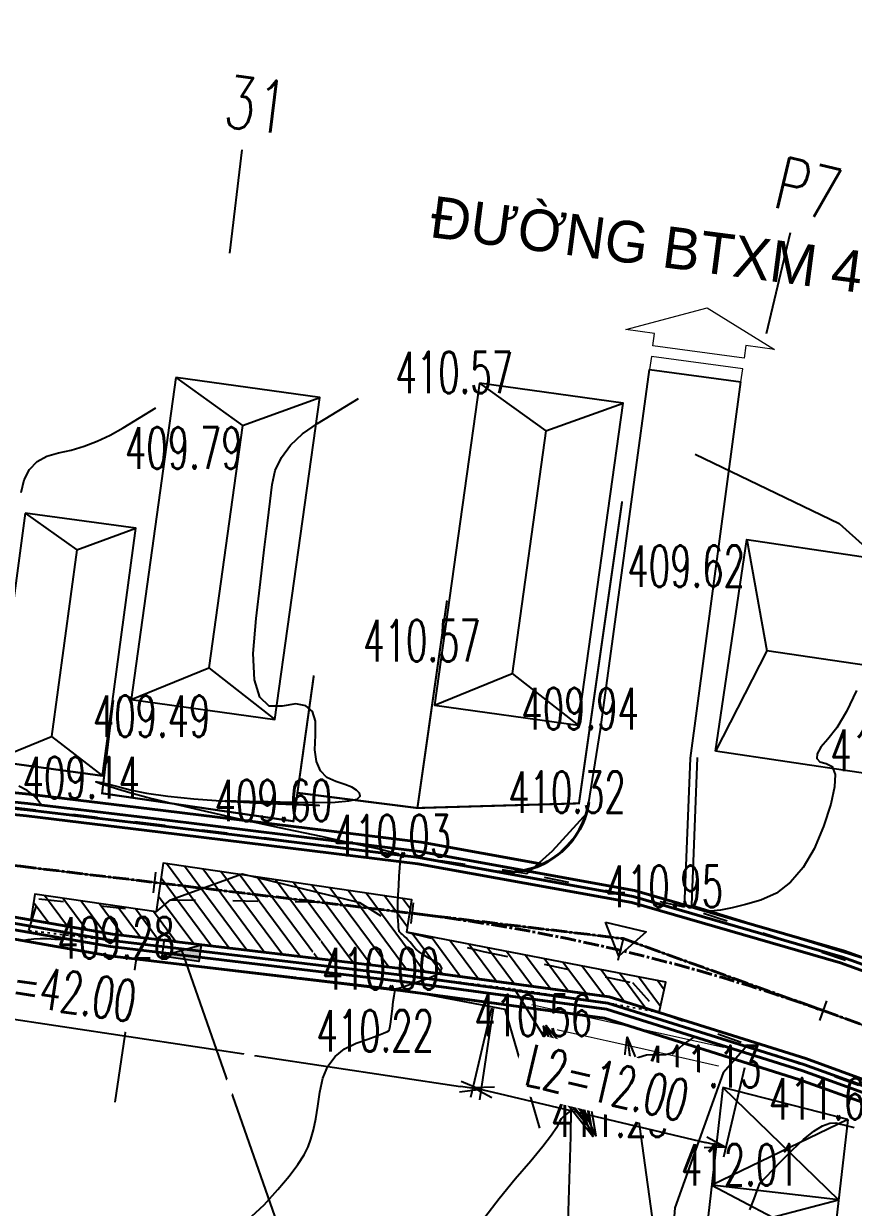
# Model space of a CAD drawing. Header units: centimetres. Extents: x 556321 to 560034, y 1839250 to 1840516.
# Drawn here: x 556775.2 to 556815.1, y 1839318.2 to 1839375.2 of the extents above; entities that cross this region are included whole.
import ezdxf

# ---------------------------------------------------------------- set-up
doc = ezdxf.new("R2010")
doc.units = ezdxf.units.CM
doc.header["$MEASUREMENT"] = 0
doc.set_wipeout_variables(frame=1)
for name, pattern in [('ACAD_ISO03W100', [30, 12, -18]), ('ACAD_ISO04W100', [30, 24, -3, 0, -3]), ('CENTER2', [1.125, 0.75, -0.125, 0.125, -0.125])]:
    doc.linetypes.add(name, pattern=pattern)
for name, color, linetype in [('4', 21, 'Continuous'), ('bo via', 23, 'Continuous'), ('bovia', 1, 'Continuous'), ('CAO DO AN', 6, 'Continuous'), ('cao do Hien Trang', 6, 'Continuous'), ('cao do3', 2, 'Continuous'), ('DIA CHAT', 8, 'Continuous'), ('Duong nhua Cu', 33, 'Continuous'), ('H1_DongMuc', 3, 'Continuous'), ('H1_DongMuc_Con', 3, 'Continuous'), ('pha1', 4, 'Continuous'), ('RANH', 30, 'Continuous'), ('sh(bs)', 31, 'Continuous'), ('SH1', 4, 'Continuous'), ('T', 20, 'Continuous'), ('thoat nuoc', 50, 'Continuous'), ('ThongSoTuyen_TuyenPDP', 7, 'Continuous'), ('TUYEN', 7, 'Continuous')]:
    doc.layers.add(name, color=color, linetype=linetype)
doc.layers.add('Mep duong', color=241, linetype='Continuous', lineweight=50)
doc.styles.add('2D', font='vnsimple.shx', dxfattribs={"width": 0.6})
doc.styles.add('Khung ten', font='VHAVANB_3.TTF')
doc.styles.get("Standard").update_dxf_attribs({"font": 'Vnsimple.shx', "width": 0.7, "height": 2})
doc.linetypes.add('Diagioixacxd', pattern='A,3,[6,HLinetype.shx,S=0.0212,R=0,X=-3,Y=0],-0.9,0.2,-0.9', length=5)
doc.linetypes.add('FENCELINE2', pattern='A,0.25,-0.1,[132,ltypeshp.shx,S=0.1,R=0,X=-0.1,Y=0],-0.1,1', length=1.45)
doc.dimstyles.new('D1000', dxfattribs={"dimtxt": 2, "dimasz": 1, "dimexe": 0.5, "dimexo": 1, "dimgap": 0.7, "dimtad": 1, "dimzin": 0, "dimdsep": 46, "dimtxsty": '2D', "dimblk": 'OPEN30', "dimcen": 0, "dimdle": 0.7, "dimclrd": 7, "dimclre": 7, "dimclrt": 3, "dimadec": 0, "dimazin": 2, "dimtfac": 0.3478260869565218, "dimtix": 1, "dimtofl": 0, "dimtmove": 0, "dimatfit": 3, "dimldrblk": 'OPEN30', "dimfxl": 0, "dimtolj": 1, "dimtzin": 0, "dimarcsym": 0})
doc.dimstyles.new('D1000 bv', dxfattribs={"dimtxt": 2, "dimasz": 1, "dimexe": 0.5, "dimexo": 1, "dimgap": 0.7, "dimtad": 1, "dimzin": 0, "dimdsep": 46, "dimtxsty": '2D', "dimblk": 'OPEN30', "dimcen": 0, "dimdle": 0.7, "dimclrd": 7, "dimclre": 7, "dimclrt": 3, "dimadec": 0, "dimazin": 2, "dimtfac": 0.3478260869565218, "dimtix": 1, "dimtofl": 0, "dimtmove": 0, "dimatfit": 3, "dimldrblk": 'OPEN30', "dimfxl": 0, "dimtolj": 1, "dimtzin": 0, "dimarcsym": 0})
doc.dimstyles.new('D1000 bv2', dxfattribs={"dimtxt": 2, "dimasz": 1, "dimexe": 0.5, "dimexo": 1, "dimgap": 0.7, "dimtad": 1, "dimzin": 0, "dimdsep": 46, "dimtxsty": '2D', "dimblk": 'OPEN30', "dimcen": 0, "dimdle": 0.7, "dimclrd": 7, "dimclre": 7, "dimclrt": 3, "dimadec": 0, "dimazin": 2, "dimtfac": 0.3478260869565218, "dimtix": 1, "dimtofl": 0, "dimtmove": 0, "dimatfit": 3, "dimldrblk": 'OPEN30', "dimfxl": 0, "dimtolj": 1, "dimtzin": 0, "dimarcsym": 0})
doc.dimstyles.get("Standard").update_dxf_attribs({"dimtxt": 0.18, "dimasz": 0.18, "dimexe": 0.18, "dimexo": 0.0625, "dimgap": 0.09, "dimtad": 0, "dimtih": 1, "dimtoh": 1, "dimdec": 4, "dimzin": 0, "dimdsep": 46, "dimtxsty": 'Standard', "dimcen": 0.09, "dimadec": 0, "dimazin": 0, "dimtfac": 1, "dimtdec": 4, "dimtofl": 0, "dimtmove": 0, "dimatfit": 3, "dimfxl": 0, "dimtolj": 1, "dimtzin": 0, "dimarcsym": 0})

# ---------------------------------------------------------------- blocks, each defined once
blk = doc.blocks.new('A$C4A36565F')
at = {"layer": 'SH1'}
blk.add_lwpolyline([(0, 0), (5.93522299057804, -11.56603337591514), (11.09838694659993, -8.91650536400266), (5.16316395602189, 2.64952801191248)], close=True, dxfattribs=at)
at = {"layer": 'SH1', "color": 8}
for points in [[(0, 0), (3.281057433690876, -0.0383113962598145), (5.16316395602189, 2.64952801191248)], [(3.281057433690876, -0.0383113962598145), (7.75089463905897, -8.748731608502567)], [(5.93522299057804, -11.56603337591514), (7.75089463905897, -8.748731608502567), (11.09838694659993, -8.91650536400266)]]:
    blk.add_lwpolyline(points, dxfattribs=at)
at = {"layer": 'SH1'}
blk.add_lwpolyline([(5.93522299057804, -11.56603337591514), (11.09838694659993, -8.91650536400266)], dxfattribs=at)
blk = doc.blocks.new('A$C2A113424')
at = {"layer": 'Mep duong', "linetype": 'Continuous', "lineweight": 20, "extrusion": (-0.004496282055146948, 0.001719061481453282, 0.999988414070535)}
blk.add_lwpolyline([(4.322536986824867, 6.79247280023508), (4.830761154897329, 6.598165935739423), (3.402301987192789, 2.861923919200379), (2.89407781927676, 3.056230783792444), (2.44399803933625, 1.879013385726145), (2.335873058389854, 5.535508036274276), (4.772616766727176, 7.969690198559676), (4.322536986810312, 6.79247280047155)], dxfattribs=at)
blk.add_lwpolyline([(5.273641723522699, 6.428841570338148), (3.845182555903653, 2.692599553731802), (4.372020599101048, 2.491176137052379), (5.800479766678257, 6.227418153647811)], close=True, dxfattribs=at)
blk = doc.blocks.new('_Open30')
at = {"color": 0, "linetype": 'ByBlock', "lineweight": -2}
for p, q in [((-1, 0.26794919), (0, 0)), ((0, 0), (-1, -0.26794919)), ((0, 0), (-1, 0))]:
    blk.add_line(p, q, dxfattribs=at)
blk = doc.blocks.new('*D89')
at = {"layer": 'bo via', "color": 7, "lineweight": -2, "transparency": 16777216}
for p, q in [((556756.2706699233, 1839334.032257728), (556755.6069975886, 1839329.629553979)), ((556756.6703550335, 1839329.974910236), (556796.2282177603, 1839324.011879198)), ((556797.8061895678, 1839327.771110745), (556797.1425172332, 1839323.368406996))]:
    blk.add_line(p, q, dxfattribs=at)
at = {"layer": 'Defpoints', "color": 0, "lineweight": -2, "transparency": 16777216}
for p in [(556756.4197278952, 1839335.021086186, 427.4431), (556797.9552475397, 1839328.759939204, 427.4431), (556797.2170462192, 1839323.862821226)]:
    blk.add_point(p, dxfattribs=at)
at = {"layer": 'bo via', "color": 7, "lineweight": -2, "transparency": 16777216}
for p, rotation in [((556755.6815265745, 1839330.123968208), 171.4276613894785), ((556797.2170462192, 1839323.862821226), 351.4276613894785)]:
    blk.add_blockref('_Open30', p, dxfattribs=dict(at, rotation=rotation))
at = {"layer": 'bo via', "color": 3, "transparency": 16777216, "insert": (556776.7026849492, 1839328.674403097), "char_height": 2, "attachment_point": 5, "rotation": 351.42766138947854, "style": '2D', "bg_fill": 3, "box_fill_scale": 1.25, "bg_fill_color": 256, "bg_fill_true_color": 13158600, "bg_fill_transparency": 0}
blk.add_mtext('\\A1;L1=42.00', dxfattribs=at)
blk = doc.blocks.new('*D90')
at = {"layer": 'bo via', "color": 7, "lineweight": -2, "transparency": 16777216}
for p, q in [((556797.7259335195, 1839327.786586709), (556796.7109826927, 1839323.478498964)), ((556809.8966340206, 1839324.919267548), (556808.8816831938, 1839320.611179803)), ((556797.7989921982, 1839323.735861192), (556808.0229877086, 1839321.327170071))]:
    blk.add_line(p, q, dxfattribs=at)
at = {"layer": 'Defpoints', "color": 0, "lineweight": -2, "transparency": 16777216}
for p in [(556797.9552475397, 1839328.759939204, 427.4431), (556810.1259480407, 1839325.892620043, 427.4431), (556808.9963402039, 1839321.097856051)]:
    blk.add_point(p, dxfattribs=at)
at = {"layer": 'bo via', "color": 7, "lineweight": -2, "transparency": 16777216}
for p, rotation in [((556796.8256397028, 1839323.965175212), 166.7433113785322), ((556808.9963402039, 1839321.097856051), 346.7433113785322)]:
    blk.add_blockref('_Open30', p, dxfattribs=dict(at, rotation=rotation))
at = {"layer": 'bo via', "color": 3, "transparency": 16777216, "insert": (556803.3008237876, 1839324.186214874), "char_height": 2, "attachment_point": 5, "rotation": 346.74331137853216, "style": '2D', "bg_fill": 3, "box_fill_scale": 1.25, "bg_fill_color": 256, "bg_fill_true_color": 13158600, "bg_fill_transparency": 0}
blk.add_mtext('\\A1;L2=12.00', dxfattribs=at)
blk = doc.blocks.new('*D102')
at = {"layer": 'Defpoints', "color": 0, "lineweight": -2, "transparency": 16777216}
for p in [(556775.7419109591, 1839333.269881873, 408.942), (556775.5600057243, 1839332.030703882, 408.942)]:
    blk.add_point(p, dxfattribs=at)
at = {"layer": 'pha1', "color": 7, "lineweight": -2, "transparency": 16777216}
for p, q in [((556771.969574563, 1839334.834359275), (556772.1148131276, 1839335.823755939)), ((556774.7525142948, 1839333.415120437), (556771.3296376662, 1839333.917581893)), ((556774.5706090599, 1839332.175942446), (556771.1477324314, 1839332.678403901)), ((556771.4971921991, 1839331.616387955), (556771.3519536346, 1839330.626991291))]:
    blk.add_line(p, q, dxfattribs=at)
for p, rotation in [((556771.8243359985, 1839333.844962611), 261.6489058290098), ((556771.6424307637, 1839332.605784619), 81.64890582900983)]:
    blk.add_blockref('_Open30', p, dxfattribs=dict(at, rotation=rotation))
at = {"layer": 'pha1', "color": 3, "transparency": 16777216, "insert": (556770.0514090516, 1839333.472279174), "char_height": 2, "attachment_point": 5, "rotation": 81.64890582900983, "style": '2D', "bg_fill": 3, "box_fill_scale": 1.25, "bg_fill_color": 256, "bg_fill_true_color": 13158600, "bg_fill_transparency": 0}
blk.add_mtext('\\A1;1.25', dxfattribs=at)
at = {"layer": 'Defpoints', "color": 0, "lineweight": -2, "transparency": 16777216}
blk.add_point((556771.8243359985, 1839333.844962611), dxfattribs=at)
blk = doc.blocks.new('A$C60531E53')
at = {"layer": '4'}
blk.add_hatch(color=256, dxfattribs=at).paths.add_polyline_path([(-0.2401799543149536, 0, 1), (0.2401799543149536, 0, 1)])
blk.add_circle((0, 0), 0.2401799543149536, dxfattribs=at)
for points in [[(-2.897110797605819, 0), (1.220780834732068, 0)], [(-2.191728709441122, 0), (1.926162922896765, 0)], [(2.173985659223035, 0), (-1.943905973114852, 0)], [(2.917498102954596, 0), (-1.200393529383291, 0)]]:
    blk.add_leader(points, dimstyle='Standard', override={"dimasz": 2, "dimgap": 0.09, "dimtad": 0, "dimldrblk": 'Open30'}, dxfattribs=at)

msp = doc.modelspace()

# ---------------------------------------------------------------- hatches: boundary and pattern name
at = {"layer": 'DIA CHAT', "lineweight": -2}
msp.add_hatch(color=3, dxfattribs=at).paths.add_polyline_path([(556783.7529087558, 1839330.838859925), (556781.8718318118, 1839330.307246898), (556781.8695077915, 1839330.291576601), (556783.6329554543, 1839330.03004434)])
at = {"layer": 'pha1'}
h = msp.add_hatch(dxfattribs=at)
h.set_pattern_fill('ANSI31', color=8, scale=4.999999999999999, angle=-98.44814996222703, style=0)
h.set_pattern_definition([(306.551850037773, (-1181862.117841416, 2655633.092866785), (0.5020739027176107, 0.3722187477947708), [])])
h.paths.add_polyline_path([(556793.6121964154, 1839329.653770804), (556803.387267704, 1839328.323435762), (556805.7940458375, 1839327.56755647), (556806.1165502425, 1839329.043112237), (556793.6519921455, 1839331.433713907), (556793.8833459808, 1839332.991379891), (556781.9271357176, 1839334.767187494), (556781.584803538, 1839332.412173977), (556775.7454792015, 1839333.279465228), (556775.5600057243, 1839332.030703881), (556779.481762979, 1839331.341843896)])

# ---------------------------------------------------------------- linework, layer by layer
at = {"layer": 'cao do Hien Trang', "color": 3, "lineweight": -2}
for centre in [(556802.9631144865, 1839341.198956262, 409.936), (556807.291681254, 1839339.821170089, 410.185), (556778.9556338817, 1839337.876468486, 409.137), (556781.7207340477, 1839337.61849354, 409.472), (556794.1569668597, 1839337.416494898, 410.153), (556801.9321112207, 1839337.639795509, 410.369), (556802.3265322617, 1839337.177846332, 410.32), (556781.7488122529, 1839336.609422872, 409.243), (556788.1945580335, 1839336.778414972, 409.596), (556793.9265468335, 1839335.08201838, 410.029), (556781.5115207713, 1839333.901909113, 409.287), (556785.7322044072, 1839334.2416011, 409.555), (556799.4145790725, 1839334.254887108, 410.373), (556804.3841907291, 1839333.204486717, 410.778), (556775.9359602011, 1839333.043614685, 408.988), (556782.2809909128, 1839333.004139821, 409.303), (556791.3228883469, 1839332.873522854, 409.855), (556807.0115766113, 1839332.6454756, 410.95), (556807.3403556889, 1839332.742229504, 411.006), (556781.5846442196, 1839332.420093348, 409.237), (556793.8258756783, 1839332.375446134, 410.016), (556775.4651195912, 1839331.527330041, 408.942), (556781.592201927, 1839331.715338156, 409.073), (556793.6518529875, 1839331.441881941, 410.001), (556781.4505340168, 1839331.108566203, 409.05), (556804.0540989705, 1839331.131487818, 410.751), (556793.6651119697, 1839330.591711841, 409.938), (556797.3232667369, 1839330.506425861, 410.224), (556804.187963855, 1839330.480764995, 410.74), (556780.63356336, 1839330.168375293, 409.278), (556793.6226129727, 1839330.067265623, 409.778), (556793.3671709311, 1839328.680747912, 409.995), (556804.5110680892, 1839329.014396128, 410.742), (556799.6482857063, 1839327.952186876, 410.448), (556805.796204366, 1839327.586123833, 410.813), (556800.6993172609, 1839326.438375239, 410.559), (556800.8703002499, 1839326.745591478, 410.505), (556804.9630829135, 1839326.768636436, 410.772), (556804.9702315053, 1839325.836474487, 410.824), (556808.9027028217, 1839325.896469032, 411.053), (556808.6598505776, 1839324.996378599, 411.068), (556808.8692304713, 1839324.677159145, 411.118), (556801.5488033497, 1839324.282201224, 410.909), (556808.8565644517, 1839323.972374375, 411.131), (556814.8700876546, 1839322.422208355, 411.646), (556801.5195857892, 1839321.607478372, 411.076), (556804.3854105517, 1839321.585265077, 411.248)]:
    msp.add_circle(centre, 0, dxfattribs=at)
at = {"layer": 'cao do3', "color": 6, "lineweight": -2, "elevation": 410.373}
msp.add_lwpolyline([(556805.3319561633, 1839358.52324137), (556809.7271630439, 1839357.932195525)], dxfattribs=at)
at = {"layer": 'cao do3', "color": 6, "lineweight": -2}
for centre in [(556796.9014688157, 1839357.377653623, 410.5719999999999), (556783.8918864764, 1839353.744097674, 409.791), (556808.0620342758, 1839348.054283858, 409.622), (556795.3531023002, 1839344.470202243, 410.5719999999999), (556782.3435187698, 1839340.836636364, 409.491), (556806.2183877677, 1839340.269621531, 410.222), (556793.1004643065, 1839325.691821873, 410.2227), (556810.6442433195, 1839319.245388747, 412.0062)]:
    msp.add_circle(centre, 0, dxfattribs=at)
at = {"layer": 'DIA CHAT', "color": 3, "lineweight": -2}
msp.add_lwpolyline([(556781.9894610933, 1839331.100392187), (556783.7529087558, 1839330.838859925), (556783.6329554542, 1839330.03004434), (556781.8695077916, 1839330.291576602)], close=True, dxfattribs=at)
for points in [[(556781.8718318118, 1839330.307246898), (556783.7529087558, 1839330.838859925)], [(556782.8123702838, 1839330.573053412), (556795.0079504509, 1839295.695506385), (556801.4546081062, 1839295.695506385)]]:
    msp.add_lwpolyline(points, dxfattribs=at)
at = {"layer": 'Duong nhua Cu', "color": 8, "linetype": 'ACAD_ISO03W100', "ltscale": 0.1, "elevation": 428.165}
msp.add_lwpolyline([(556847.5808245963, 1839318.466285993), (556830.2748558321, 1839324.659611847), (556817.6091179873, 1839329.136698494), (556807.0115766113, 1839332.6454756), (556804.3841907291, 1839333.204486717), (556799.4145790725, 1839334.254887108), (556793.9265468335, 1839335.08201838), (556781.7488122529, 1839336.609422872), (556768.1173482297, 1839338.232408268), (556755.4975463564, 1839340.275342108), (556743.1501950722, 1839342.995602071), (556724.9553764537, 1839348.676940683), (556709.2933154269, 1839353.080370074), (556692.0356891102, 1839357.121245463), (556677.2746394011, 1839360.246455935), (556669.7636288463, 1839360.909975673), (556661.1465094588, 1839361.899512666), (556653.7286131824, 1839363.877614745), (556643.3550698452, 1839366.437191199), (556629.1667843582, 1839368.871774314), (556612.523363262, 1839370.765130914)], dxfattribs=at)
at = {"layer": 'Duong nhua Cu', "color": 8, "elevation": 409.303}
msp.add_lwpolyline([(556782.2809909128, 1839333.004139821), (556785.7322044072, 1839334.2416011), (556791.374879733, 1839332.86242885)], dxfattribs=at)
at = {"layer": 'H1_DongMuc', "color": 5, "lineweight": -2, "elevation": 410}
msp.add_lwpolyline([(556785.9764180142, 1839317.588310272), (556786.7859593518, 1839318.318917428), (556787.4416572247, 1839319.05431233), (556787.9815361163, 1839319.700524728), (556788.4055960267, 1839320.257554623), (556788.7138369556, 1839320.725402014), (556788.9062589033, 1839321.104066902), (556789.0360026046, 1839321.477111913), (556789.1562087943, 1839321.928099677), (556789.2668774724, 1839322.457030192), (556789.368008639, 1839323.063903458), (556789.459602294, 1839323.748719477), (556789.5992906123, 1839324.421573317), (556789.8447057686, 1839324.992560049), (556790.1958477631, 1839325.461679672), (556790.6527165956, 1839325.828932188), (556791.2153122661, 1839326.094317595), (556791.7708903877, 1839326.290597581), (556792.2067065733, 1839326.450533833), (556792.5227608227, 1839326.574126351), (556792.7190531361, 1839326.661375136), (556792.7955835134, 1839326.712280187), (556792.8151823392, 1839326.780206134), (556792.8406799973, 1839326.918517605), (556792.8720764882, 1839327.127214602), (556792.9093718117, 1839327.406297124), (556792.9525659678, 1839327.755765171), (556792.9960079391, 1839328.10196979), (556793.0340467083, 1839328.371262026), (556793.0666822753, 1839328.563641881), (556793.09391464, 1839328.679109354), (556793.1157438026, 1839328.717664444), (556793.1391839178, 1839328.7196469), (556793.1712491396, 1839328.725396469), (556793.2119394685, 1839328.73491315), (556793.2612549043, 1839328.748196944), (556793.319195447, 1839328.76524785), (556793.4217996149, 1839328.79827392), (556793.6051059258, 1839328.859483206), (556793.8691143801, 1839328.948875706), (556794.2138249774, 1839329.066451422), (556794.6392377181, 1839329.212210353), (556795.0263955423, 1839329.372942418), (556795.2563413907, 1839329.535437535), (556795.3290752629, 1839329.699695705), (556795.2445971591, 1839329.865716928), (556795.0029070795, 1839330.033501203), (556794.7054624388, 1839330.197202325), (556794.453720652, 1839330.350974087), (556794.247681719, 1839330.49481649), (556794.0873456398, 1839330.628729533), (556793.9727124146, 1839330.752713217), (556793.8811293431, 1839330.867804844), (556793.7899437253, 1839330.975041718), (556793.6991555612, 1839331.074423838), (556793.6087648508, 1839331.165951205), (556793.5187715942, 1839331.249623819), (556793.4374137076, 1839331.322626374), (556793.3729291076, 1839331.382143566), (556793.3253177943, 1839331.428175393), (556793.2945797676, 1839331.460721857), (556793.2807150276, 1839331.479782957), (556793.2742264341, 1839331.509364356), (556793.2656168467, 1839331.573471716), (556793.2548862656, 1839331.672105037), (556793.2420346908, 1839331.805264319), (556793.2270621222, 1839331.972949562), (556793.2154752986, 1839332.189767287), (556793.2127809585, 1839332.470324016), (556793.2189791022, 1839332.814619748), (556793.2340697295, 1839333.222654484), (556793.2580528404, 1839333.694428223), (556793.2851981912, 1839334.151403628), (556793.3097755383, 1839334.51504336), (556793.3317848815, 1839334.78534742), (556793.3512262211, 1839334.962315807), (556793.3680995568, 1839335.045948522), (556793.3756939931, 1839335.082066037), (556793.3672986346, 1839335.116488826), (556793.342913481, 1839335.149216889), (556793.3025385326, 1839335.180250225), (556793.2461737894, 1839335.209588834), (556792.9657922691, 1839335.282802986), (556792.2533669898, 1839335.44546295), (556791.1088979514, 1839335.697568727), (556789.532385154, 1839336.039120317), (556787.5238285977, 1839336.470117718), (556785.4561444905, 1839336.917631677), (556783.7022490408, 1839337.308732935), (556782.2621422487, 1839337.643421493), (556781.1358241141, 1839337.921697353), (556780.323294637, 1839338.143560512), (556779.7334521321, 1839338.319761696), (556779.2751949143, 1839338.461051631), (556778.9485229835, 1839338.567430317), (556778.7534363397, 1839338.638897754), (556778.6899349829, 1839338.675453942), (556778.7578079555, 1839338.675340302), (556778.9568443001, 1839338.636798255), (556779.2870440168, 1839338.559827802), (556779.7484071053, 1839338.444428943), (556780.3409335659, 1839338.290601678), (556781.1202280773, 1839338.126843647), (556782.1418953186, 1839337.981652491), (556783.4059352899, 1839337.855028211), (556784.9123479913, 1839337.746970806), (556786.6611334223, 1839337.657480276), (556788.2154992607, 1839337.590810292), (556789.1386531834, 1839337.551214524), (556789.4305951906, 1839337.538692972), (556789.0913252824, 1839337.553245637), (556788.1208434586, 1839337.594872518), (556786.9634756363, 1839337.645446933), (556786.0635477327, 1839337.686842201), (556785.4210597476, 1839337.719058322), (556785.0360116812, 1839337.742095296), (556784.9084035333, 1839337.755953122), (556785.0382578697, 1839337.760819913), (556785.4255972563, 1839337.75688378), (556786.0704216927, 1839337.744144723), (556786.9727311793, 1839337.722602742), (556788.1325257159, 1839337.692257837), (556789.2940140078, 1839337.676032369), (556790.2014047598, 1839337.696848698), (556790.8546979723, 1839337.754706824), (556791.2538936452, 1839337.849606748), (556791.3989917785, 1839337.981548468), (556791.3668070721, 1839338.130156636), (556791.2341542261, 1839338.275055899), (556791.0010332407, 1839338.416246259), (556790.6674441157, 1839338.553727715), (556790.2333868513, 1839338.687500268), (556789.8066716673, 1839338.882477675), (556789.4951087837, 1839339.203573694), (556789.2986982007, 1839339.650788325), (556789.2174399183, 1839340.224121569), (556789.2513339364, 1839340.923573424), (556789.2605560506, 1839341.58941657), (556789.1052820563, 1839342.061923684), (556788.7855119535, 1839342.341094765), (556788.3012457424, 1839342.426929815), (556787.6524834228, 1839342.319428832), (556787.0172543847, 1839342.324743627), (556786.5735880177, 1839342.749026008), (556786.3214843222, 1839343.592275977), (556786.2609432978, 1839344.854493531), (556786.3919649448, 1839346.535678673), (556786.6043746611, 1839348.306362848), (556786.787997845, 1839349.837077504), (556786.9428344965, 1839351.127822643), (556787.0688846158, 1839352.178598262), (556787.1661482025, 1839352.989404363), (556787.3196809685, 1839353.659196261), (556787.614538625, 1839354.286929274), (556788.0507211724, 1839354.8726034), (556788.6282286104, 1839355.416218641), (556789.3470609391, 1839355.917774996), (556791.3207978741, 1839357.119092275)], dxfattribs=at)
at = {"layer": 'H1_DongMuc_Con', "color": 8, "lineweight": -2}
for points, elevation in [([(556775.0904595994, 1839352.604722493), (556775.2425120932, 1839353.211149984), (556775.4980510938, 1839353.70493529), (556775.8570766012, 1839354.086078413), (556776.3195886158, 1839354.354579352), (556776.8855871372, 1839354.510438108), (556777.5042435059, 1839354.638177599), (556778.1247290624, 1839354.822320744), (556778.7470438068, 1839355.062867544), (556779.3711877388, 1839355.359817998), (556779.9971608588, 1839355.713172106), (556781.5643801433, 1839356.667061945)], 409), ([(556807.524064288, 1839354.446483967), (556814.4557331189, 1839351.102829073), (556815.7228367734, 1839349.970178468)], 411), ([(556815.2889154729, 1839343.071393108), (556814.7961727174, 1839342.060207799), (556814.3353921256, 1839341.280528843), (556813.9065736977, 1839340.732356241), (556813.5728029647, 1839340.339668797), (556813.3971654582, 1839340.026445314), (556813.379661178, 1839339.792685793), (556813.5202901241, 1839339.638390234), (556813.8190522967, 1839339.563558636), (556814.1166975913, 1839339.414244157), (556814.2539759031, 1839339.036499951), (556814.2308872323, 1839338.430326019), (556814.0474315791, 1839337.595722361), (556813.7036089431, 1839336.532688977), (556813.2436813435, 1839335.448818423), (556812.711910799, 1839334.551703253), (556812.10829731, 1839333.841343466), (556811.432840876, 1839333.317739065), (556810.6855414973, 1839332.980890047), (556809.9470239198, 1839332.765670233), (556809.2979128889, 1839332.606953441), (556808.7382084052, 1839332.504739671), (556808.2679104682, 1839332.459028924), (556808.0063089129, 1839332.466441211)], 411), ([(556776.0949560477, 1839337.549756448), (556775.979569031, 1839337.681367137), (556775.8457786404, 1839337.857374574), (556775.6591544243, 1839338.051715323), (556775.3728660798, 1839338.252469246), (556774.9869136071, 1839338.459636343)], 409), ([(556775.1860877448, 1839331.04980706), (556775.4300275444, 1839331.092568773), (556775.7047682831, 1839331.120097485), (556776.0103099605, 1839331.132393198), (556776.3466525769, 1839331.129455911), (556776.7137961322, 1839331.111285625), (556777.0272633795, 1839331.099393922), (556777.2025770718, 1839331.115292383), (556777.2156802482, 1839331.130697595)], 409), ([(556807.492604698, 1839326.405207593), (556807.4120537186, 1839326.362559053), (556807.2609777715, 1839326.26722143), (556807.1009177722, 1839326.151778191), (556806.9318737208, 1839326.016229336), (556806.7538456174, 1839325.860574865), (556806.5583191062, 1839325.715062836), (556806.3367798317, 1839325.609941308), (556806.0892277937, 1839325.545210282), (556805.8156629924, 1839325.520869756), (556805.5160854277, 1839325.536919732), (556805.1840809394, 1839325.523092568), (556804.813235367, 1839325.409120624), (556804.4035487104, 1839325.195003899), (556803.95502097, 1839324.880742395), (556803.4676521453, 1839324.466336111), (556802.9871848013, 1839324.031843861), (556802.5593615022, 1839323.657324462), (556802.1841822482, 1839323.342777913), (556801.8616470391, 1839323.088204213), (556801.5917558749, 1839322.893603364), (556801.37128313, 1839322.73494249), (556801.1970031783, 1839322.588188715), (556801.0689160198, 1839322.45334204), (556800.9870216543, 1839322.330402464), (556800.9513200821, 1839322.219369988), (556800.8578518933, 1839322.02854525), (556800.6026576777, 1839321.666228892), (556800.1857374357, 1839321.132420912), (556799.6070911671, 1839320.42712131), (556798.866718872, 1839319.550330088), (556798.0888842894, 1839318.609547281), (556797.3978511583, 1839317.712272927)], 411), ([(556810.1571149826, 1839318.072937654), (556810.3541828457, 1839318.609070569), (556810.5031303138, 1839319.004248555), (556810.6039573874, 1839319.258471611), (556810.6566640661, 1839319.371739738), (556810.7408851288, 1839319.468962189), (556810.9362553537, 1839319.675048213), (556811.2427747413, 1839319.989997814), (556811.6604432911, 1839320.413810989), (556812.1892610034, 1839320.94648774), (556812.7406922132, 1839321.468672783), (556813.2262012558, 1839321.861010836), (556813.6457881312, 1839322.123501897), (556813.9994528393, 1839322.256145969), (556814.2871953801, 1839322.258943049), (556814.5261803869, 1839322.200668472), (556814.7335724932, 1839322.15009757), (556814.9093716986, 1839322.107230344), (556815.0535780034, 1839322.072066793), (556815.1661914075, 1839322.044606918)], 412)]:
    msp.add_lwpolyline(points, dxfattribs=dict(at, elevation=elevation))
at = {"layer": 'pha1', "color": 8, "linetype": 'ACAD_ISO03W100', "ltscale": 0.1, "elevation": 413.955}
msp.add_lwpolyline([(556724.163080093, 1839343.273711327), (556742.3186309657, 1839338.138060394), (556754.3438038721, 1839335.338263692), (556767.4120647062, 1839333.142799329), (556775.4651195912, 1839331.527330041), (556775.9359602011, 1839333.043614685), (556781.5846442196, 1839332.420093348), (556782.2809909128, 1839333.004139821), (556791.374879733, 1839332.86242885), (556793.6518529875, 1839331.441881941), (556797.3232667369, 1839330.506425861), (556804.5110680892, 1839329.014396128), (556805.796204366, 1839327.586123833), (556816.3139021257, 1839323.73031071), (556828.7402746547, 1839319.316067087), (556846.4859649644, 1839313.129219065)], dxfattribs=at)
at = {"layer": 'RANH', "linetype": 'ACAD_ISO04W100', "ltscale": 0.05, "const_width": 0.05}
for points in [[(556799.6482857063, 1839327.952186876), (556804.9630829135, 1839326.768636436), (556808.9027028217, 1839325.896469032)], [(556808.6598505776, 1839324.996378599), (556804.9702315053, 1839325.836474487), (556800.8703002499, 1839326.745591478)]]:
    msp.add_lwpolyline(points, dxfattribs=at)
at = {"layer": 'SH1'}
for points, elevation in [([(556799.4145790725, 1839334.254887108), (556800.6635085095, 1839335.354341566), (556802.3265322617, 1839337.177846332), (556802.9631144865, 1839341.198956262), (556805.3319561634, 1839358.52324137)], 410.373), ([(556807.0115766113, 1839332.6454756), (556807.291681254, 1839339.821170089), (556809.7271630439, 1839357.932195525)], 410.95), ([(556778.999249351, 1839338.958554617), (556773.6743877155, 1839339.680719043)], 409.006), ([(556798.8347924491, 1839328.700711672), (556801.5488033497, 1839324.282201224), (556801.5195857892, 1839321.607478372), (556801.385527455, 1839316.980983655), (556801.4517973459, 1839313.288190498), (556800.3986262747, 1839301.392825602)], 408.942), ([(556810.0624683737, 1839326.022101257), (556808.8692304713, 1839324.677159145), (556806.5495931332, 1839318.178694377), (556806.1880448791, 1839313.53918712), (556805.0990595001, 1839300.985093803)], 413.955), ([(556808.8565644517, 1839323.972374375), (556806.7066480096, 1839305.094401515)], 411.131), ([(556814.8700876546, 1839322.422208355), (556808.8565644517, 1839323.972374375)], 411.646), ([(556814.8700876546, 1839322.422208355), (556812.7683885186, 1839304.194203355)], 411.646), ([(556814.4253577506, 1839318.565072585), (556808.3199402092, 1839319.260387578)], 411.646)]:
    msp.add_lwpolyline(points, dxfattribs=dict(at, elevation=elevation))
at = {"layer": 'SH1', "linetype": 'FENCELINE2', "const_width": 0.1}
for points in [[(556804.0067033772, 1839352.172655793), (556801.9321112207, 1839337.639795509), (556794.1569668597, 1839337.416494898), (556795.580923043, 1839347.402010961)], [(556789.1731385326, 1839343.797442664), (556788.1945580335, 1839336.778414972), (556778.9851915659, 1839338.124458187), (556779.5240740096, 1839342.603762581)]]:
    msp.add_lwpolyline(points, dxfattribs=at)
at = {"layer": 'SH1'}
msp.add_lwpolyline([(556808.4936756047, 1839340.152908957), (556810.0051710298, 1839350.330993579), (556820.3638788003, 1839348.792674731), (556818.8523833752, 1839338.614590109)], close=True, dxfattribs=at)
at = {"layer": 'SH1', "color": 8}
for points in [[(556810.0051710298, 1839350.330993579), (556810.9716046269, 1839344.986198907), (556808.4936756047, 1839340.152908957)], [(556817.8294512806, 1839343.967775085), (556810.9716046269, 1839344.986198907)]]:
    msp.add_lwpolyline(points, dxfattribs=at)
at = {"layer": 'SH1', "linetype": 'Diagioixacxd', "ltscale": 0.2}
for points in [[(556807.6172834362, 1839339.844620752), (556807.3403556889, 1839332.742229504), (556819.0403115102, 1839329.134440322)], [(556779.6169894368, 1839323.267870641), (556780.63356336, 1839330.168375293), (556793.3671709311, 1839328.680747912), (556798.3586149672, 1839327.735543393), (556800.0338581149, 1839322.008207646)]]:
    msp.add_lwpolyline(points, dxfattribs=at)
at = {"layer": 'SH1', "linetype": 'FENCELINE2', "const_width": 0.1, "elevation": 410.153}
msp.add_lwpolyline([(556794.1569668597, 1839337.416494898), (556788.3851597854, 1839338.145537019)], dxfattribs=at)
at = {"layer": 'SH1', "linetype": 'ACAD_ISO03W100', "ltscale": 0.01, "elevation": 408.942}
msp.add_lwpolyline([(556775.4651195912, 1839331.527330041), (556794.3545075322, 1839329.271129693), (556798.7467580556, 1839328.713861994), (556803.6361647025, 1839327.983496631), (556805.796204366, 1839327.586123833)], dxfattribs=at)
at = {"layer": 'SH1', "color": 8}
for points, elevation in [([(556808.8565644517, 1839323.972374375), (556814.4253577506, 1839318.565072585)], 411.131), ([(556814.8700876546, 1839322.422208355), (556808.3199402092, 1839319.260387578)], 411.646), ([(556808.3199402092, 1839319.260387578), (556811.2365214599, 1839317.724858279), (556814.4253577506, 1839318.565072585)], 411.646)]:
    msp.add_lwpolyline(points, dxfattribs=dict(at, elevation=elevation))
at = {"layer": 'T', "color": 1}
msp.add_lwpolyline([(556388.4077285065, 1839317.599261275), (556403.9855829556, 1839332.631404766), (556472.7201804589, 1839349.139786821), (556519.7498159858, 1839361.6644622), (556517.4521892862, 1839368.292349566), (556560.3887066303, 1839375.162093943), (556643.1067222117, 1839363.648420062), (556660.645023606, 1839359.496106346), (556688.3832445671, 1839356.142146459), (556756.2777159817, 1839336.862720629), (556804.0540989705, 1839331.131487818), (556881.3539698052, 1839303.290592971), (557029.1753429447, 1839304.133672492), (557099.4537064454, 1839316.087882114), (557130.4917232865, 1839330.985187393), (557171.2721665474, 1839347.296730436), (557196.2840118997, 1839372.702428997), (557244.8134156673, 1839317.637076192)], dxfattribs=at)
at = {"layer": 'ThongSoTuyen_TuyenPDP', "color": 1, "lineweight": -2}
for p, q in [((556785.1365359013, 1839364.119710803), (556785.7320619422, 1839369.084118999)), ((556810.9496456167, 1839360.247011229), (556812.1019246839, 1839365.112425184))]:
    msp.add_line(p, q, dxfattribs=at)
msp.add_lwpolyline([(556803.2142171512, 1839331.923957784), (556805.1603827331, 1839331.463046157), (556803.8546656274, 1839330.288977942)], close=True, dxfattribs=at)
at = {"layer": 'TUYEN', "color": 2, "lineweight": -2}
msp.add_line((556781.5633796562, 1839334.333261628), (556781.444274448, 1839333.340379989), dxfattribs=at)
at = {"layer": 'TUYEN', "color": 1, "lineweight": -2}
for p, q in [((556793.9587126158, 1839332.846328388), (556793.8396074076, 1839331.853446749)), ((556804.0359712137, 1839331.054527501), (556803.8055154003, 1839330.08144471)), ((556813.8464577481, 1839328.136301116), (556813.5075990785, 1839327.195463828))]:
    msp.add_line(p, q, dxfattribs=at)
at = {"layer": 'TUYEN', "color": 3, "linetype": 'CENTER2', "lineweight": 40}
msp.add_lwpolyline([(556388.4077285065, 1839317.599261275), (556396.5373941382, 1839325.444134952, -0.1337544217272436), (556414.049980536, 1839335.048668921), (556472.7203218464, 1839349.139866037), (556519.7499347291, 1839361.664545895), (556517.4523195003, 1839368.292394965), (556543.403352916, 1839372.444512718, -0.07437572337524849), (556577.4262527486, 1839372.790721474), (556636.1062405297, 1839364.622979884, -0.02354763044829058), (556649.9850557025, 1839362.020109091), (556652.4520562583, 1839361.436030937, 0.02804375979525978), (556669.0041269432, 1839358.485528447), (556669.7193177681, 1839358.39905166, -0.03910693002145495), (556706.4684991708, 1839351.006836243), (556738.0834857958, 1839342.029404946, 0.03934266921074781), (556775.0569472782, 1839334.610182836), (556793.8991600143, 1839332.349887568, -0.05663917599311482), (556813.6770284101, 1839327.665882473), (556851.2885984118, 1839314.119431092, 0.08807846508642009)], format="xyb", dxfattribs=at)
msp.add_lwpolyline([(556793.8991600143, 1839332.349887568), (556804.0542462162, 1839331.131692359), (556813.6770284101, 1839327.665882473)], dxfattribs=at)

# ---------------------------------------------------------------- block references
at = {"layer": '4', "rotation": 114.2292125575057}
for p in [(556801.4138167431, 1839324.255675463), (556801.5488033497, 1839324.282201224, 410.909)]:
    msp.add_blockref('A$C60531E53', p, dxfattribs=at)
at = {"layer": 'SH1', "color": 8}
for p, xscale, yscale, zscale, rotation in [((556782.5391847794, 1839358.132505993), 1.203459961425305, 1.203459961425305, 1.203459961425305, 324.909760420431), ((556797.1373798372, 1839357.867771329), 1.203459961425305, 1.203459961425305, 1.203459961425305, 324.909760420431), ((556775.2921124154, 1839351.608972324, 409.006), 0.9259578744199809, 0.9259578744199809, 0.9259578744199809, 325.1115268804268)]:
    msp.add_blockref('A$C4A36565F', p, dxfattribs=dict(at, xscale=xscale, yscale=yscale, zscale=zscale, rotation=rotation))
at = {"layer": 'thoat nuoc', "extrusion": (0.007607994484895611, 0.0565754924517687, 0.9983693365051622), "xscale": 1.108692324150121, "yscale": 1.108692324150121, "zscale": 1.108692324150121, "rotation": 110.9233323127919}
msp.add_blockref('A$C2A113424', (-306692.4581957191, -1894044.638774586, 108708.4729155353), dxfattribs=at)

# ---------------------------------------------------------------- texts
at = {"layer": 'CAO DO AN', "color": 6, "lineweight": -2, "width": 0.6}
for s, p in [('409.49', (556778.542395951, 1839340.836429923, 822.6595)), ('410.32', (556798.5254094428, 1839337.17763989, 823.4884999999999)), ('409.60', (556784.3934352146, 1839336.77820853, 822.7645)), ('409.28', (556776.8324405411, 1839330.168168852, 822.4465)), ('410.00', (556789.5660481122, 1839328.68054147, 823.1635)), ('410.56', (556796.898194442, 1839326.438168798, 823.7275)), ('411.13', (556805.0554416329, 1839323.972167933, 824.2995)), ('411.65', (556811.0689648357, 1839322.422001913, 824.8145))]:
    msp.add_text(s, height=2, dxfattribs=at).set_placement(p)
at = {"layer": 'cao do3', "color": 6, "lineweight": -2, "width": 0.6}
for s, p in [('410.57', (556793.1003459969, 1839357.377447182, 823.7404999999999)), ('409.79', (556780.0907636576, 1839353.743891232, 822.9594999999999)), ('409.62', (556804.260911457, 1839348.054077417, 822.7905000000001)), ('410.57', (556791.5519794814, 1839344.469995801, 823.7404999999999)), ('409.94', (556799.1619916677, 1839341.19874982, 823.1044999999999)), ('411.58', (556814.0269276868, 1839339.190942213, 824.7475000000001)), ('409.14', (556775.1545110629, 1839337.876262044, 822.3054999999999)), ('410.03', (556790.1254240146, 1839335.081811938, 823.1975)), ('410.95', (556803.2104537925, 1839332.645269159, 824.1185)), ('410.22', (556789.2993414877, 1839325.691615431, 823.3912)), ('411.25', (556800.5842877328, 1839321.585058635, 824.4165)), ('412.01', (556806.8431205007, 1839319.245182305, 825.1747))]:
    msp.add_text(s, height=2, dxfattribs=at).set_placement(p)
at = {"layer": 'sh(bs)', "color": 7, "lineweight": -2, "insert": (556794.006172315, 1839367.004737245, -9.361), "char_height": 2, "width": 26.72984380283251, "attachment_point": 1, "rotation": 352.61648671743336, "style": 'Khung ten'}
msp.add_mtext('\\pi0.9558;®\xadêng btxm 4.5m ', dxfattribs=at)
at = {"layer": 'ThongSoTuyen_TuyenPDP', "color": 1, "lineweight": -2, "width": 0.7}
for s, rotation, p in [('31', 353.1595355734376, (556784.7647722042, 1839370.20732362)), ('P7', 346.676091133958, (556811.1888635097, 1839366.356327827))]:
    msp.add_text(s, height=2.5, rotation=rotation, dxfattribs=at).set_placement(p)

# ---------------------------------------------------------------- leaders
at = {"layer": 'SH1'}
msp.add_leader([(556804.2484369533, 1839326.392437421), (556808.4424118395, 1839296.155072559), (556827.3310316044, 1839296.155072559)], dimstyle='Standard', override={"dimasz": 1, "dimgap": 0.09, "dimtad": 0, "dimldrblk": 'Open30'}, dxfattribs=at)

# ---------------------------------------------------------------- next in the draw order: dimensions: what is measured, and where the dimension line sits
at = {"layer": 'bo via'}
dim = msp.add_aligned_dim(p1=(556756.4197278953, 1839335.021086187, 427.4431), p2=(556797.9552475397, 1839328.759939204, 427.4431), distance=-4.952444414599318, dimstyle='D1000 bv', override={"dimpost": 'L1=<>'}, dxfattribs=at)
dim.commit()
dim.dimension.update_dxf_attribs({"geometry": '*D89', "text_midpoint": (556776.7026849492, 1839328.674403097)})

# ---------------------------------------------------------------- next in the draw order: linework, layer by layer
at = {"layer": 'TUYEN', "color": 1, "lineweight": 40}
msp.add_arc((556798.4600412648, 1839338.325802549), 4, 259.7136358422454, 351.0029757981118, dxfattribs=at)

# ---------------------------------------------------------------- next in the draw order: dimensions: what is measured, and where the dimension line sits
at = {"layer": 'bo via'}
dim = msp.add_aligned_dim(p1=(556797.9552475397, 1839328.759939204, 427.4431), p2=(556810.1259480407, 1839325.892620043, 427.4431), distance=-4.926030410228707, text='L2=12.00', dimstyle='D1000 bv2', override={"dimpost": 'L2=<>'}, dxfattribs=at)
dim.commit()
dim.dimension.update_dxf_attribs({"geometry": '*D90', "text_midpoint": (556803.3008237876, 1839324.186214874)})

# ---------------------------------------------------------------- next in the draw order: linework, layer by layer
at = {"layer": 'pha1', "elevation": 408.942}
msp.add_lwpolyline([(556805.796264068, 1839327.577705548), (556806.1165502421, 1839329.043112237), (556793.6519921455, 1839331.433713907), (556793.8833459805, 1839332.991379891), (556781.9271357176, 1839334.767187494), (556781.5848035378, 1839332.412173977), (556775.7440100582, 1839333.269573735), (556775.5600057243, 1839332.030703881)], dxfattribs=at)

# ---------------------------------------------------------------- next in the draw order: wipeouts: each hides what was drawn before it
at = {"color": 8, "linetype": 'ByBlock'}
msp.add_wipeout([(556784.2621260275, 1839310.492890582), (556784.4109292992, 1839310.5200431815), (556784.5482265567, 1839310.5728598856), (556784.6855634932, 1839310.6591254214), (556784.7813108346, 1839310.7472196582), (556784.8407524803, 1839310.819684998), (556784.9367394127, 1839310.9938227748), (556784.9751255988, 1839311.1191818856), (556784.9925886969, 1839311.250465141), (556784.9904738087, 1839311.3601899864), (556784.9904738087, 1839311.3601899864), (556784.993565199, 1839311.3053273475), (556784.9937992956, 1839318.5317162813), (556784.9933166234, 1839318.8532927223), (556784.9519867755, 1839319.079966148), (556784.8763426482, 1839319.2419705573), (556784.7595759796, 1839319.390250586), (556784.6627871218, 1839319.472760789), (556784.5312942694, 1839319.5499653225), (556784.4030871858, 1839319.5967726964), (556784.4030871858, 1839319.5967726964), (556784.1939154651, 1839319.624625291), (556782.8993289777, 1839319.624762903), (556789.7386500841, 1839331.3960270926), (556781.8225684786, 1839319.6249789908), (556738.4190248521, 1839319.6254195613), (556738.1933370893, 1839319.6226215044), (556737.97924738, 1839319.6118536782), (556737.7904787529, 1839319.551637822), (556737.5604905466, 1839319.391196245), (556737.3771265786, 1839319.1065469212), (556737.3288917751, 1839318.8920374354), (556737.3261060687, 1839318.7335914685), (556737.3260847155, 1839318.5327117539), (556737.3258452418, 1839311.2557321622), (556737.4314997041, 1839310.893434184), (556737.6441262548, 1839310.6520698764), (556737.6441262548, 1839310.6520698764), (556737.6441262548, 1839310.6520698764), (556737.6441262548, 1839310.6520698764), (556737.8392634392, 1839310.543868102), (556737.9590301967, 1839310.5083603184), (556738.0613727968, 1839310.4933766779), (556738.1407039225, 1839310.4909121394)], dxfattribs=at).translate(0, 0, 1.994000000000028).dxf.layer = 'pha1'

# ---------------------------------------------------------------- next in the draw order: dimensions: what is measured, and where the dimension line sits
at = {"layer": 'pha1'}
dim = msp.add_aligned_dim(p1=(556775.5600057243, 1839332.030703881, 408.942), p2=(556775.7419109592, 1839333.269881873, 408.942), distance=3.9595594992901506, dimstyle='D1000', dxfattribs=at)
dim.commit()
dim.dimension.update_dxf_attribs({"geometry": '*D102', "text_midpoint": (556770.0514090516, 1839333.472279174)})

# ---------------------------------------------------------------- next in the draw order: linework, layer by layer
at = {"layer": 'bovia', "color": 6, "lineweight": 40}
for points, elevation in [([(556677.7201067617, 1839360.324991034), (556677.7205552305, 1839360.324942547), (556688.7364601375, 1839357.86552442), (556692.4915991602, 1839357.079096178), (556707.2265866135, 1839353.696050776), (556709.4733022399, 1839353.058020556), (556724.8980824649, 1839348.677637114), (556738.8471497756, 1839344.716331827), (556743.9269857578, 1839343.334482259), (556756.9761238272, 1839340.330311315), (556768.1419692446, 1839338.365949446), (556775.4176941381, 1839337.631014348), (556781.8678594385, 1839336.857123364), (556794.2670157391, 1839335.326334196), (556804.6048721587, 1839333.450168732), (556814.7016050699, 1839330.530098551), (556818.0540024032, 1839329.322597168), (556830.3059650483, 1839324.909557672), (556842.3741080423, 1839320.562728252)], 413.94), ([(556677.5969697435, 1839359.737762565), (556688.6095916843, 1839357.279077395), (556692.3629619936, 1839356.49301957), (556707.07740392, 1839353.114691271), (556709.3093933383, 1839352.480843051), (556724.7341735634, 1839348.10045961), (556738.6864440094, 1839344.138244684), (556743.7808775612, 1839342.752424192), (556756.8567578517, 1839339.742096657), (556768.0597286178, 1839337.771203477), (556775.3518004976, 1839337.034617138), (556781.7953628645, 1839336.261518373), (556794.1766140405, 1839334.732939757), (556804.4675978733, 1839332.865280962), (556814.5164037597, 1839329.959071728), (556817.850675569, 1839328.758098985), (556830.1026382141, 1839324.345059489), (556842.1707812082, 1839319.998230069)], 413.94), ([(556845.643242116, 1839313.539317368), (556828.4421357353, 1839319.734990995), (556816.1901730902, 1839324.148030491), (556812.8409928387, 1839325.354373112), (556803.387267704, 1839328.323435762), (556793.6121964124, 1839329.653770804), (556779.4817629787, 1839331.341843896), (556774.7806231594, 1839332.167603089), (556767.4036084339, 1839333.420512129), (556755.992315039, 1839335.428054664), (556742.6681760871, 1839338.495536277), (556737.4812422623, 1839339.906519287), (556723.5321749515, 1839343.867824575), (556708.1073947264, 1839348.248208016), (556705.8606187421, 1839348.886255377), (556691.4279170675, 1839352.193547552), (556687.7504796371, 1839352.963702967), (556676.9636840953, 1839355.382535778), (556675.9412505045, 1839355.496096619)], 427.4431), ([(556845.4399152817, 1839312.974819185), (556828.2388089012, 1839319.170492812), (556815.9868462561, 1839323.583532308), (556812.6493573645, 1839324.785663813), (556803.2559867091, 1839327.735771371), (556793.5361497981, 1839329.058589309), (556779.3942100953, 1839330.748036981), (556774.6784891294, 1839331.576357366), (556767.3013954792, 1839332.82927981), (556755.8729490637, 1839334.839840006), (556742.5220678904, 1839337.91347821), (556737.3205364961, 1839339.328432145), (556723.3682660499, 1839343.29064707), (556707.9434858249, 1839347.671030511), (556705.7115567646, 1839348.30486159), (556691.2994026559, 1839351.607445235), (556687.6233372699, 1839352.377313307), (556676.8646258462, 1839354.789848531), (556676.3719604553, 1839354.844568463)], 427.4431)]:
    msp.add_lwpolyline(points, dxfattribs=dict(at, elevation=elevation))
at = {"layer": 'TUYEN', "color": 1, "lineweight": 40}
for points, elevation in [([(556845.2874201561, 1839312.551445548), (556828.0863137754, 1839318.747119175), (556815.8343511303, 1839323.160158671), (556812.5056307588, 1839324.359131839), (556803.1575259628, 1839327.295023078), (556793.4791148371, 1839328.612203188), (556779.3285454325, 1839330.302681796), (556774.6018886069, 1839331.132923073), (556767.2247357633, 1839332.385855571), (556755.7834245821, 1839334.398679013), (556742.4124867431, 1839337.47693466), (556737.2000071715, 1839338.894866788), (556723.2453343738, 1839342.857763941), (556707.8205541488, 1839347.238147383), (556705.5997602815, 1839347.86881625), (556691.2030168471, 1839351.167868498), (556687.5279804944, 1839351.937521063), (556676.7903321591, 1839354.345333096), (556676.3222848022, 1839354.397318723)], 427.4431), ([(556724.8161280141, 1839348.389048362), (556738.7667968924, 1839344.427288256), (556743.8539316597, 1839343.043453225), (556756.9164408395, 1839340.036203986), (556768.1008489311, 1839338.068576462), (556775.384747318, 1839337.332815743), (556781.8316111516, 1839336.559320869), (556794.2218148897, 1839335.029636976), (556804.536235016, 1839333.157724847), (556814.6090044148, 1839330.244585139), (556817.9523389862, 1839329.040348076), (556830.2043016313, 1839324.62730858), (556847.4054080119, 1839318.431634953)], 413.94), ([(556845.5415786988, 1839313.257068277), (556828.3404723181, 1839319.452741903), (556816.088509673, 1839323.8657814), (556812.7451751017, 1839325.070018463), (556803.3216272064, 1839328.029603567), (556793.5741731052, 1839329.356180057), (556779.437986537, 1839331.044940439), (556774.7295561443, 1839331.871980228), (556767.3525019566, 1839333.12489597), (556755.9326320513, 1839335.133947335), (556742.5951219888, 1839338.204507243), (556737.4008893791, 1839339.617475716), (556723.4502205008, 1839343.579235822)], 427.4431), ([(556756.1702145983, 1839340.977618946), (556757.0656483087, 1839340.771472308), (556768.2036497148, 1839338.812008924), (556775.4671143683, 1839338.078312256), (556781.9222318692, 1839337.303827107), (556794.3348170129, 1839335.771380025), (556800.1740614221, 1839334.711644984)], 413.94)]:
    msp.add_lwpolyline(points, dxfattribs=dict(at, elevation=elevation))

doc.saveas('drawing.dxf')
